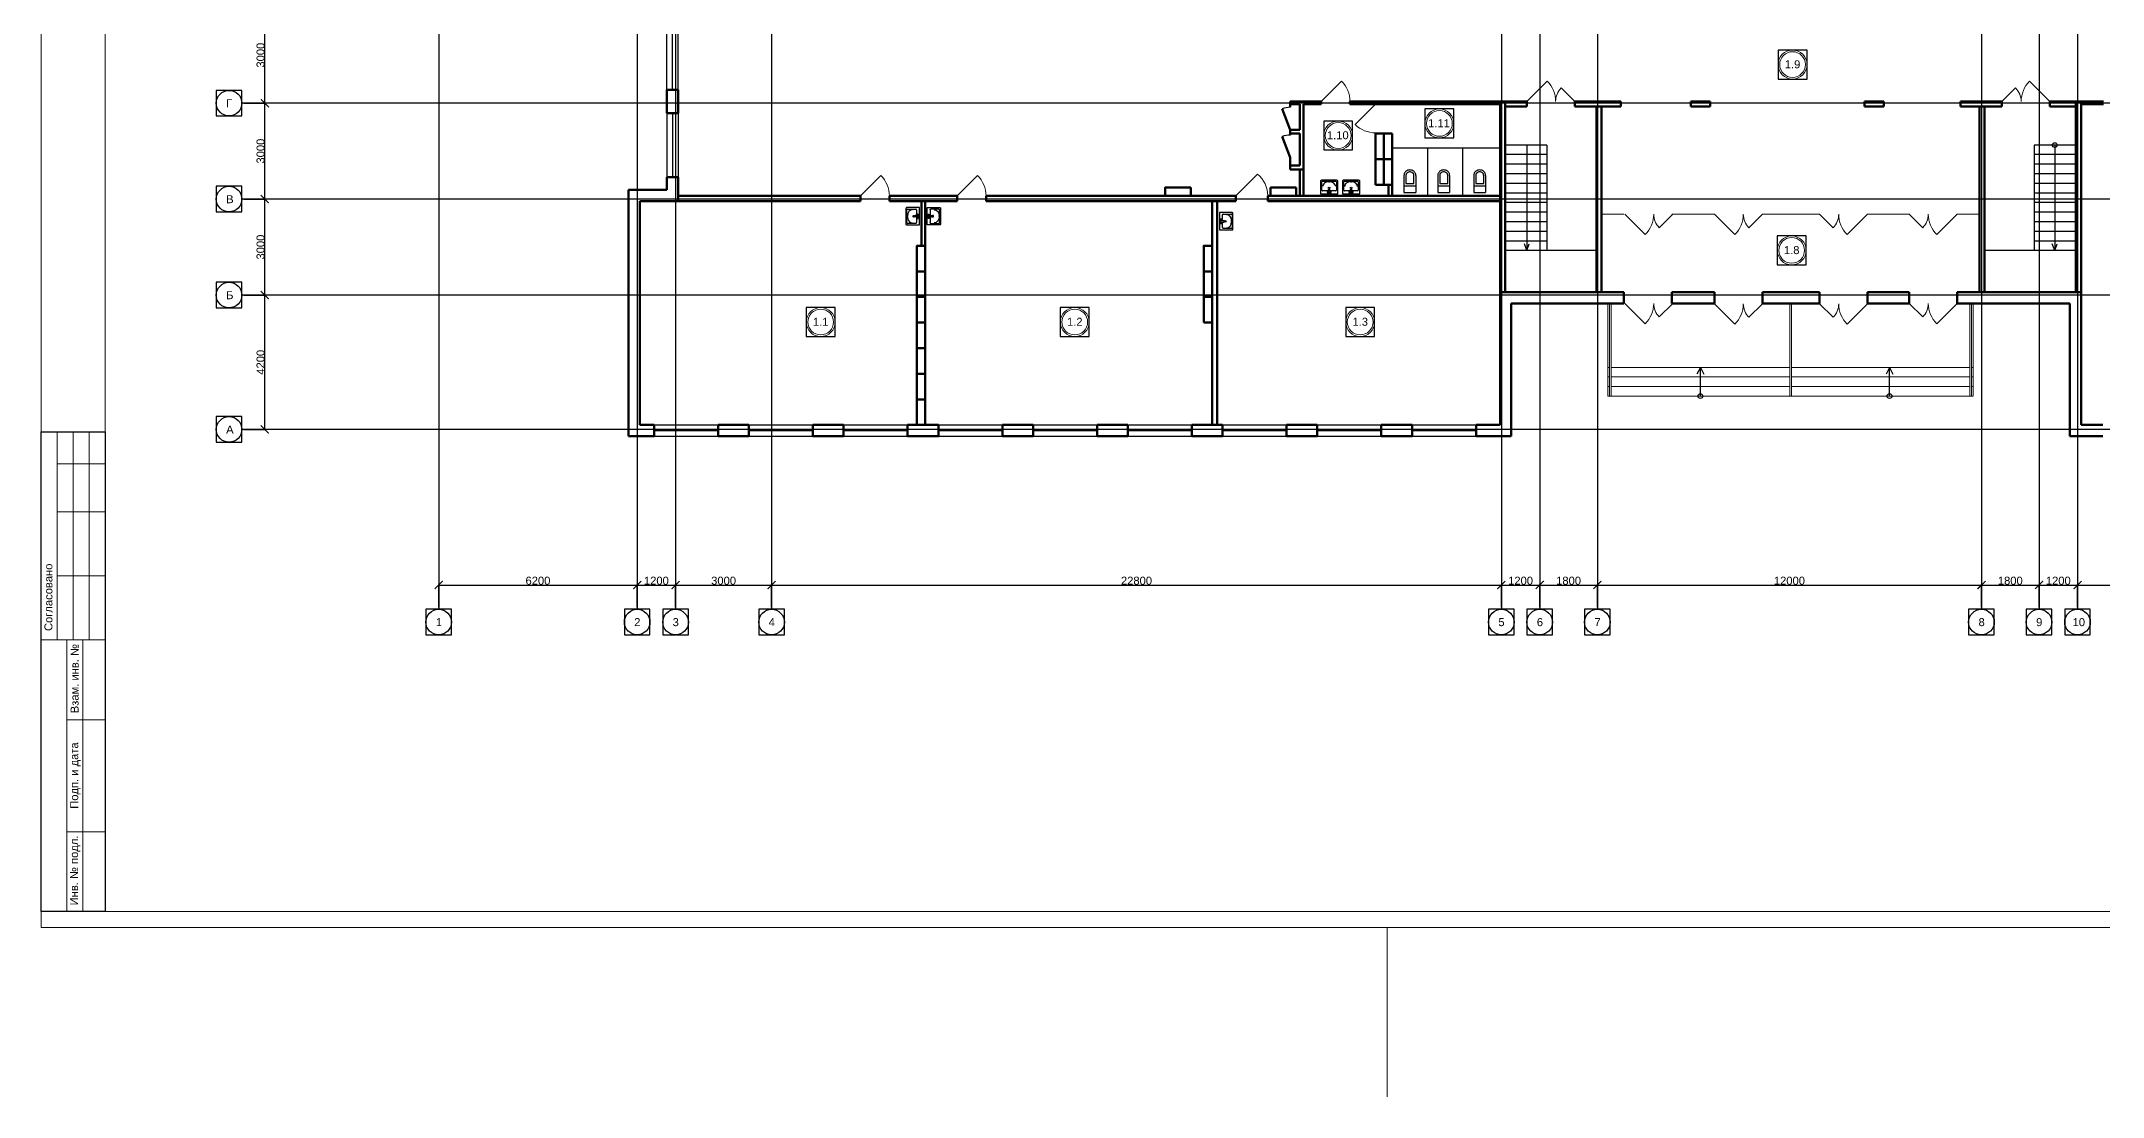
# Model space of a CAD drawing. Header units: metres. Extents: x -5 to 458, y -5 to 65.
# Drawn here: x 0 to 64.4, y -5.3 to 27.7 of the extents above; entities that cross this region are included whole.
import ezdxf
from ezdxf.enums import TextEntityAlignment as Align

# ---------------------------------------------------------------- set-up
doc = ezdxf.new("R2010")
doc.units = ezdxf.units.M
doc.linetypes.add('ACAD_ISO04W100', pattern=[30, 24, -3, 0, -3])
for name, color, linetype, lineweight in [('Level 50', 7, 'Continuous', 0), ('Level 63', 7, 'Continuous', 0), ('Двери', 250, 'Continuous', 5), ('Стены', 7, 'Continuous', 50)]:
    doc.layers.add(name, color=color, linetype=linetype, lineweight=lineweight)
for name, color, linetype in [('SANTEH', 7, 'Continuous'), ('YOLO_STAMP', 1, 'Continuous'), ('YOLO_TABLE', 1, 'Continuous'), ('Окна', 127, 'Continuous'), ('Оси', 30, 'Continuous'), ('Осн надпись', 7, 'Continuous'), ('размеры оси', 163, 'Continuous'), ('Сантехника', 7, 'Continuous')]:
    doc.layers.add(name, color=color, linetype=linetype)
doc.styles.get("Standard").update_dxf_attribs({"font": 'arial.ttf'})
doc.styles.add('Style-Arial', font='arial.ttf')
doc.dimstyles.new('100', dxfattribs={"dimtxt": 0.25, "dimasz": 0.25, "dimexe": 0.0125, "dimexo": 0.0625, "dimgap": 0.0065, "dimtad": 1, "dimlfac": 1000, "dimtxsty": 'Standard', "dimblk": 'ARCHTICK', "dimcen": 0.25, "dimadec": 0, "dimazin": 0, "dimtfac": 1, "dimtmove": 0, "dimatfit": 3, "dimldrblk": 'ARCHTICK', "dimfxl": 1, "dimarcsym": 0})

# ---------------------------------------------------------------- blocks, each defined once
blk = doc.blocks.new('Rac7')
at = {"color": 0}
for p, q in [((-39501, -24232), (-39501, -23830)), ((-39474, -23808), (-38988, -23808)), ((-38961, -23830), (-38961, -24232)), ((-38961, -24232), (-39501, -24232)), ((-39457, -23859), (-39457, -24115)), ((-39032, -23838), (-39430, -23838)), ((-39430, -24136), (-39253, -24136)), ((-39297, -24164), (-39253, -24164)), ((-39297, -24194), (-39297, -24164)), ((-39165, -24194), (-39297, -24194)), ((-39253, -24186), (-39253, -24094)), ((-39253, -24186), (-39209, -24186)), ((-39221, -23855), (-39241, -23855)), ((-39209, -24186), (-39209, -24094)), ((-39209, -24136), (-39032, -24136)), ((-39209, -24164), (-39165, -24164)), ((-39165, -24164), (-39165, -24194)), ((-39005, -24115), (-39005, -23859)), ((-39005, -23859), (-39005, -23859))]:
    blk.add_line(p, q, dxfattribs=at)
at = {"color": 0, "extrusion": (0, 0, -1)}
for centre, major_axis, start_param, end_param in [((-39474, -23830), (-27, 0), 0, 1.570796), ((-38988, -23830), (-27, 0), 1.570796, 3.141593), ((-39430, -23859), (-27, 0), 0, 1.570796), ((-39430, -24115), (-27, 0), -1.570796, 0), ((-39241, -24007), (-194, 0), 0, 1.570796), ((-39231, -24104), (-25.3, 0), 0.552816, 2.588777), ((-39221, -24007), (-194, 0), 1.570796, 3.141593), ((-39032, -23859), (-27, 0), 1.570796, 3.141593), ((-39032, -24115), (-27, 0), -3.141593, -1.570796)]:
    blk.add_ellipse(centre, major_axis=major_axis, ratio=0.785714, start_param=start_param, end_param=end_param, dxfattribs=at)
blk.add_ellipse((-39231, -24048), major_axis=(-27.9, 0), ratio=0.785714, dxfattribs=at)
blk = doc.blocks.new('WC With Cistern_103')
at = {"layer": 'SANTEH', "linetype": 'Continuous'}
for p, q in [((0, 170), (0, 700)), ((370, 700), (0, 700)), ((370, 170), (370, 700)), ((370, 500), (0, 500)), ((60, 425), (60, 170)), ((310, 425), (60, 425)), ((310, 170), (310, 425))]:
    blk.add_line(p, q, dxfattribs=at)
for points in [[(0, 170), (1, 151), (4, 133), (10, 115), (17, 97), (27, 81), (38, 66), (51, 52), (65, 40)], [(60, 170), (61, 158), (63, 146), (66, 135), (71, 124), (77, 114), (84, 104), (92, 96), (101, 88)], [(65, 40), (92, 23), (122, 10), (153, 3), (185, 0), (217, 3), (248, 10), (278, 23), (305, 40)], [(101, 88), (120, 76), (141, 67), (163, 62), (185, 60), (207, 62), (229, 67), (250, 76), (269, 88)], [(269, 88), (278, 96), (286, 104), (293, 114), (299, 124), (304, 135), (307, 146), (309, 158), (310, 170)], [(305, 40), (319, 52), (332, 66), (343, 81), (353, 97), (360, 115), (366, 133), (369, 151), (370, 170)]]:
    blk.add_lwpolyline(points, dxfattribs=at)
blk = doc.blocks.new('*U6')
at = {"color": 7, "linetype": 'Continuous', "lineweight": 13}
for radius in [0.452, 0.402]:
    blk.add_circle((0, 0), radius, dxfattribs=at)
at = {"color": 7, "linetype": 'Continuous', "lineweight": 13, "style": 'Style-Arial'}
blk.add_text('1.1', height=0.25, dxfattribs=at).set_placement((-0.242, 0.133), align=Align.TOP_LEFT)
blk = doc.blocks.new('_ArchTick')
at = {"color": 0, "linetype": 'ByBlock', "const_width": 0.15}
blk.add_lwpolyline([(-0.5, -0.5), (0.5, 0.5)], dxfattribs=at)
blk = doc.blocks.new('*D409')
at = {"layer": 'Defpoints', "color": 0, "lineweight": 0, "transparency": 16777216}
for p in [(18.641, 10.736), (12.441, 9.979), (18.641, 9.979)]:
    blk.add_point(p, dxfattribs=at)
at = {"layer": 'размеры оси', "color": 0, "lineweight": -2, "transparency": 16777216}
for p, q in [((12.441, 10.042), (12.441, 10.749)), ((12.441, 10.736), (18.641, 10.736)), ((18.641, 10.042), (18.641, 10.749))]:
    blk.add_line(p, q, dxfattribs=at)
at = {"layer": 'размеры оси', "color": 0, "lineweight": -2, "transparency": 16777216, "xscale": 0.25, "yscale": 0.25, "zscale": 0.25, "rotation": 180}
blk.add_blockref('_ArchTick', (12.441, 10.736), dxfattribs=at)
at = {"layer": 'размеры оси', "color": 0, "lineweight": -2, "transparency": 16777216, "xscale": 0.25, "yscale": 0.25, "zscale": 0.25}
blk.add_blockref('_ArchTick', (18.641, 10.736), dxfattribs=at)
at = {"layer": 'размеры оси', "color": 0, "transparency": 16777216, "insert": (15.541, 10.87), "char_height": 0.25, "attachment_point": 5}
blk.add_mtext('6200', dxfattribs=at)
blk = doc.blocks.new('*D408')
at = {"layer": 'Defpoints', "color": 0, "lineweight": 0, "transparency": 16777216}
for p in [(19.841, 10.736), (18.641, 9.979), (19.841, 9.979)]:
    blk.add_point(p, dxfattribs=at)
at = {"layer": 'размеры оси', "color": 0, "lineweight": -2, "transparency": 16777216}
for p, q in [((18.641, 10.042), (18.641, 10.749)), ((18.641, 10.736), (19.841, 10.736)), ((19.841, 10.042), (19.841, 10.749))]:
    blk.add_line(p, q, dxfattribs=at)
at = {"layer": 'размеры оси', "color": 0, "lineweight": -2, "transparency": 16777216, "xscale": 0.25, "yscale": 0.25, "zscale": 0.25, "rotation": 180}
blk.add_blockref('_ArchTick', (18.641, 10.736), dxfattribs=at)
at = {"layer": 'размеры оси', "color": 0, "lineweight": -2, "transparency": 16777216, "xscale": 0.25, "yscale": 0.25, "zscale": 0.25}
blk.add_blockref('_ArchTick', (19.841, 10.736), dxfattribs=at)
at = {"layer": 'размеры оси', "color": 0, "transparency": 16777216, "insert": (19.241, 10.87), "char_height": 0.25, "attachment_point": 5}
blk.add_mtext('1200', dxfattribs=at)
blk = doc.blocks.new('*D411')
at = {"layer": 'Defpoints', "color": 0, "lineweight": 0, "transparency": 16777216}
for p in [(22.841, 10.736), (19.841, 9.979), (22.841, 9.979)]:
    blk.add_point(p, dxfattribs=at)
at = {"layer": 'размеры оси', "color": 0, "lineweight": -2, "transparency": 16777216}
for p, q in [((19.841, 10.042), (19.841, 10.749)), ((19.841, 10.736), (22.841, 10.736)), ((22.841, 10.042), (22.841, 10.749))]:
    blk.add_line(p, q, dxfattribs=at)
at = {"layer": 'размеры оси', "color": 0, "lineweight": -2, "transparency": 16777216, "xscale": 0.25, "yscale": 0.25, "zscale": 0.25, "rotation": 180}
blk.add_blockref('_ArchTick', (19.841, 10.736), dxfattribs=at)
at = {"layer": 'размеры оси', "color": 0, "lineweight": -2, "transparency": 16777216, "xscale": 0.25, "yscale": 0.25, "zscale": 0.25}
blk.add_blockref('_ArchTick', (22.841, 10.736), dxfattribs=at)
at = {"layer": 'размеры оси', "color": 0, "transparency": 16777216, "insert": (21.341, 10.87), "char_height": 0.25, "attachment_point": 5}
blk.add_mtext('3000', dxfattribs=at)
blk = doc.blocks.new('*D407')
at = {"layer": 'Defpoints', "color": 0, "lineweight": 0, "transparency": 16777216}
for p in [(45.641, 10.736), (22.841, 9.979), (45.641, 9.979)]:
    blk.add_point(p, dxfattribs=at)
at = {"layer": 'размеры оси', "color": 0, "lineweight": -2, "transparency": 16777216}
for p, q in [((22.841, 10.042), (22.841, 10.749)), ((22.841, 10.736), (45.641, 10.736)), ((45.641, 10.042), (45.641, 10.749))]:
    blk.add_line(p, q, dxfattribs=at)
at = {"layer": 'размеры оси', "color": 0, "lineweight": -2, "transparency": 16777216, "xscale": 0.25, "yscale": 0.25, "zscale": 0.25, "rotation": 180}
blk.add_blockref('_ArchTick', (22.841, 10.736), dxfattribs=at)
at = {"layer": 'размеры оси', "color": 0, "lineweight": -2, "transparency": 16777216, "xscale": 0.25, "yscale": 0.25, "zscale": 0.25}
blk.add_blockref('_ArchTick', (45.641, 10.736), dxfattribs=at)
at = {"layer": 'размеры оси', "color": 0, "transparency": 16777216, "insert": (34.241, 10.87), "char_height": 0.25, "attachment_point": 5}
blk.add_mtext('22800', dxfattribs=at)
blk = doc.blocks.new('*D406')
at = {"layer": 'Defpoints', "color": 0, "lineweight": 0, "transparency": 16777216}
for p in [(46.841, 10.736), (45.641, 9.979), (46.841, 9.979)]:
    blk.add_point(p, dxfattribs=at)
at = {"layer": 'размеры оси', "color": 0, "lineweight": -2, "transparency": 16777216}
for p, q in [((45.641, 10.042), (45.641, 10.749)), ((45.641, 10.736), (46.841, 10.736)), ((46.841, 10.042), (46.841, 10.749))]:
    blk.add_line(p, q, dxfattribs=at)
at = {"layer": 'размеры оси', "color": 0, "lineweight": -2, "transparency": 16777216, "xscale": 0.25, "yscale": 0.25, "zscale": 0.25, "rotation": 180}
blk.add_blockref('_ArchTick', (45.641, 10.736), dxfattribs=at)
at = {"layer": 'размеры оси', "color": 0, "lineweight": -2, "transparency": 16777216, "xscale": 0.25, "yscale": 0.25, "zscale": 0.25}
blk.add_blockref('_ArchTick', (46.841, 10.736), dxfattribs=at)
at = {"layer": 'размеры оси', "color": 0, "transparency": 16777216, "insert": (46.241, 10.87), "char_height": 0.25, "attachment_point": 5}
blk.add_mtext('1200', dxfattribs=at)
blk = doc.blocks.new('*D405')
at = {"layer": 'Defpoints', "color": 0, "lineweight": 0, "transparency": 16777216}
for p in [(48.641, 10.736), (46.841, 9.979), (48.641, 9.979)]:
    blk.add_point(p, dxfattribs=at)
at = {"layer": 'размеры оси', "color": 0, "lineweight": -2, "transparency": 16777216}
for p, q in [((46.841, 10.042), (46.841, 10.749)), ((46.841, 10.736), (48.641, 10.736)), ((48.641, 10.042), (48.641, 10.749))]:
    blk.add_line(p, q, dxfattribs=at)
at = {"layer": 'размеры оси', "color": 0, "lineweight": -2, "transparency": 16777216, "xscale": 0.25, "yscale": 0.25, "zscale": 0.25, "rotation": 180}
blk.add_blockref('_ArchTick', (46.841, 10.736), dxfattribs=at)
at = {"layer": 'размеры оси', "color": 0, "lineweight": -2, "transparency": 16777216, "xscale": 0.25, "yscale": 0.25, "zscale": 0.25}
blk.add_blockref('_ArchTick', (48.641, 10.736), dxfattribs=at)
at = {"layer": 'размеры оси', "color": 0, "transparency": 16777216, "insert": (47.741, 10.87), "char_height": 0.25, "attachment_point": 5}
blk.add_mtext('1800', dxfattribs=at)
blk = doc.blocks.new('*D404')
at = {"layer": 'Defpoints', "color": 0, "lineweight": 0, "transparency": 16777216}
for p in [(60.641, 10.736), (48.641, 9.979), (60.641, 9.979)]:
    blk.add_point(p, dxfattribs=at)
at = {"layer": 'размеры оси', "color": 0, "lineweight": -2, "transparency": 16777216}
for p, q in [((48.641, 10.042), (48.641, 10.749)), ((48.641, 10.736), (60.641, 10.736)), ((60.641, 10.042), (60.641, 10.749))]:
    blk.add_line(p, q, dxfattribs=at)
at = {"layer": 'размеры оси', "color": 0, "lineweight": -2, "transparency": 16777216, "xscale": 0.25, "yscale": 0.25, "zscale": 0.25, "rotation": 180}
blk.add_blockref('_ArchTick', (48.641, 10.736), dxfattribs=at)
at = {"layer": 'размеры оси', "color": 0, "lineweight": -2, "transparency": 16777216, "xscale": 0.25, "yscale": 0.25, "zscale": 0.25}
blk.add_blockref('_ArchTick', (60.641, 10.736), dxfattribs=at)
at = {"layer": 'размеры оси', "color": 0, "transparency": 16777216, "insert": (54.641, 10.87), "char_height": 0.25, "attachment_point": 5}
blk.add_mtext('12000', dxfattribs=at)
blk = doc.blocks.new('*D403')
at = {"layer": 'Defpoints', "color": 0, "lineweight": 0, "transparency": 16777216}
for p in [(62.441, 10.736), (60.641, 9.979), (62.441, 9.979)]:
    blk.add_point(p, dxfattribs=at)
at = {"layer": 'размеры оси', "color": 0, "lineweight": -2, "transparency": 16777216}
for p, q in [((60.641, 10.042), (60.641, 10.749)), ((60.641, 10.736), (62.441, 10.736)), ((62.441, 10.042), (62.441, 10.749))]:
    blk.add_line(p, q, dxfattribs=at)
at = {"layer": 'размеры оси', "color": 0, "lineweight": -2, "transparency": 16777216, "xscale": 0.25, "yscale": 0.25, "zscale": 0.25, "rotation": 180}
blk.add_blockref('_ArchTick', (60.641, 10.736), dxfattribs=at)
at = {"layer": 'размеры оси', "color": 0, "lineweight": -2, "transparency": 16777216, "xscale": 0.25, "yscale": 0.25, "zscale": 0.25}
blk.add_blockref('_ArchTick', (62.441, 10.736), dxfattribs=at)
at = {"layer": 'размеры оси', "color": 0, "transparency": 16777216, "insert": (61.541, 10.87), "char_height": 0.25, "attachment_point": 5}
blk.add_mtext('1800', dxfattribs=at)
blk = doc.blocks.new('*D402')
at = {"layer": 'Defpoints', "color": 0, "lineweight": 0, "transparency": 16777216}
for p in [(63.641, 10.736), (62.441, 9.979), (63.641, 9.979)]:
    blk.add_point(p, dxfattribs=at)
at = {"layer": 'размеры оси', "color": 0, "lineweight": -2, "transparency": 16777216}
for p, q in [((62.441, 10.042), (62.441, 10.749)), ((62.441, 10.736), (63.641, 10.736)), ((63.641, 10.042), (63.641, 10.749))]:
    blk.add_line(p, q, dxfattribs=at)
at = {"layer": 'размеры оси', "color": 0, "lineweight": -2, "transparency": 16777216, "xscale": 0.25, "yscale": 0.25, "zscale": 0.25, "rotation": 180}
blk.add_blockref('_ArchTick', (62.441, 10.736), dxfattribs=at)
at = {"layer": 'размеры оси', "color": 0, "lineweight": -2, "transparency": 16777216, "xscale": 0.25, "yscale": 0.25, "zscale": 0.25}
blk.add_blockref('_ArchTick', (63.641, 10.736), dxfattribs=at)
at = {"layer": 'размеры оси', "color": 0, "transparency": 16777216, "insert": (63.041, 10.87), "char_height": 0.25, "attachment_point": 5}
blk.add_mtext('1200', dxfattribs=at)
blk = doc.blocks.new('*D401')
at = {"layer": 'Defpoints', "color": 0, "lineweight": 0, "transparency": 16777216}
for p in [(86.441, 10.736), (63.641, 9.979), (86.441, 9.979)]:
    blk.add_point(p, dxfattribs=at)
at = {"layer": 'размеры оси', "color": 0, "lineweight": -2, "transparency": 16777216}
for p, q in [((63.641, 10.042), (63.641, 10.749)), ((63.641, 10.736), (86.441, 10.736)), ((86.441, 10.042), (86.441, 10.749))]:
    blk.add_line(p, q, dxfattribs=at)
at = {"layer": 'размеры оси', "color": 0, "lineweight": -2, "transparency": 16777216, "xscale": 0.25, "yscale": 0.25, "zscale": 0.25, "rotation": 180}
blk.add_blockref('_ArchTick', (63.641, 10.736), dxfattribs=at)
at = {"layer": 'размеры оси', "color": 0, "lineweight": -2, "transparency": 16777216, "xscale": 0.25, "yscale": 0.25, "zscale": 0.25}
blk.add_blockref('_ArchTick', (86.441, 10.736), dxfattribs=at)
at = {"layer": 'размеры оси', "color": 0, "transparency": 16777216, "insert": (75.041, 10.87), "char_height": 0.25, "attachment_point": 5}
blk.add_mtext('22800', dxfattribs=at)
blk = doc.blocks.new('*D410')
at = {"layer": 'Defpoints', "color": 0, "lineweight": 0, "transparency": 16777216}
for p in [(6.291, 19.8), (7.009, 19.8), (6.291, 15.6)]:
    blk.add_point(p, dxfattribs=at)
at = {"layer": 'размеры оси', "color": 0, "lineweight": -2, "transparency": 16777216}
for p, q in [((6.353, 19.8), (7.022, 19.8)), ((7.009, 15.6), (7.009, 19.8)), ((6.353, 15.6), (7.022, 15.6))]:
    blk.add_line(p, q, dxfattribs=at)
at = {"layer": 'размеры оси', "color": 0, "lineweight": -2, "transparency": 16777216, "xscale": 0.25, "yscale": 0.25, "zscale": 0.25}
for p, rotation in [((7.009, 19.8), 90), ((7.009, 15.6), 270)]:
    blk.add_blockref('_ArchTick', p, dxfattribs=dict(at, rotation=rotation))
at = {"layer": 'размеры оси', "color": 0, "transparency": 16777216, "insert": (6.875, 17.7), "char_height": 0.25, "attachment_point": 5, "rotation": 90}
blk.add_mtext('4200', dxfattribs=at)
blk = doc.blocks.new('*D397')
at = {"layer": 'Defpoints', "color": 0, "lineweight": 0, "transparency": 16777216}
for p in [(6.291, 22.8), (7.009, 22.8), (6.291, 19.8)]:
    blk.add_point(p, dxfattribs=at)
at = {"layer": 'размеры оси', "color": 0, "lineweight": -2, "transparency": 16777216}
for p, q in [((6.353, 22.8), (7.022, 22.8)), ((7.009, 19.8), (7.009, 22.8)), ((6.353, 19.8), (7.022, 19.8))]:
    blk.add_line(p, q, dxfattribs=at)
at = {"layer": 'размеры оси', "color": 0, "lineweight": -2, "transparency": 16777216, "xscale": 0.25, "yscale": 0.25, "zscale": 0.25}
for p, rotation in [((7.009, 22.8), 90), ((7.009, 19.8), 270)]:
    blk.add_blockref('_ArchTick', p, dxfattribs=dict(at, rotation=rotation))
at = {"layer": 'размеры оси', "color": 0, "transparency": 16777216, "insert": (6.875, 21.3), "char_height": 0.25, "attachment_point": 5, "rotation": 90}
blk.add_mtext('3000', dxfattribs=at)
blk = doc.blocks.new('*D396')
at = {"layer": 'Defpoints', "color": 0, "lineweight": 0, "transparency": 16777216}
for p in [(6.291, 25.8), (7.009, 25.8), (6.291, 22.8)]:
    blk.add_point(p, dxfattribs=at)
at = {"layer": 'размеры оси', "color": 0, "lineweight": -2, "transparency": 16777216}
for p, q in [((6.353, 25.8), (7.022, 25.8)), ((7.009, 22.8), (7.009, 25.8)), ((6.353, 22.8), (7.022, 22.8))]:
    blk.add_line(p, q, dxfattribs=at)
at = {"layer": 'размеры оси', "color": 0, "lineweight": -2, "transparency": 16777216, "xscale": 0.25, "yscale": 0.25, "zscale": 0.25}
for p, rotation in [((7.009, 25.8), 90), ((7.009, 22.8), 270)]:
    blk.add_blockref('_ArchTick', p, dxfattribs=dict(at, rotation=rotation))
at = {"layer": 'размеры оси', "color": 0, "transparency": 16777216, "insert": (6.875, 24.3), "char_height": 0.25, "attachment_point": 5, "rotation": 90}
blk.add_mtext('3000', dxfattribs=at)
blk = doc.blocks.new('*D395')
at = {"layer": 'Defpoints', "color": 0, "lineweight": 0, "transparency": 16777216}
for p in [(6.291, 28.8), (7.009, 28.8), (6.291, 25.8)]:
    blk.add_point(p, dxfattribs=at)
at = {"layer": 'размеры оси', "color": 0, "lineweight": -2, "transparency": 16777216}
for p, q in [((6.353, 28.8), (7.022, 28.8)), ((7.009, 25.8), (7.009, 28.8)), ((6.353, 25.8), (7.022, 25.8))]:
    blk.add_line(p, q, dxfattribs=at)
at = {"layer": 'размеры оси', "color": 0, "lineweight": -2, "transparency": 16777216, "xscale": 0.25, "yscale": 0.25, "zscale": 0.25}
for p, rotation in [((7.009, 28.8), 90), ((7.009, 25.8), 270)]:
    blk.add_blockref('_ArchTick', p, dxfattribs=dict(at, rotation=rotation))
at = {"layer": 'размеры оси', "color": 0, "transparency": 16777216, "insert": (6.875, 27.3), "char_height": 0.25, "attachment_point": 5, "rotation": 90}
blk.add_mtext('3000', dxfattribs=at)
blk = doc.blocks.new('*U49')
at = {"color": 7, "linetype": 'Continuous', "lineweight": 0}
blk.add_line((-21.025, -34.987), (-21.025, -29.7), dxfattribs=at)
at = {"color": 7, "linetype": 'Continuous', "lineweight": 0, "flags": 128}
blk.add_lwpolyline([(63.075, 29.7), (63.075, -29.7), (-63.075, -29.7), (-63.075, 29.7), (63.075, 29.7)], close=True, dxfattribs=at)
at = {"layer": 'Level 50', "color": 7, "linetype": 'Continuous', "lineweight": 13}
for p, q in [((-61.075, 29.2), (-61.075, -29.2)), ((62.575, -29.2), (-62.275, -29.2))]:
    blk.add_line(p, q, dxfattribs=at)
at = {"layer": 'Level 63', "color": 7, "linetype": 'Continuous', "lineweight": 13}
for p, q in [((-63.075, -14.2), (-61.075, -14.2)), ((-63.075, -14.2), (-63.075, -20.7)), ((-62.575, -14.2), (-62.575, -20.7)), ((-62.075, -14.2), (-62.075, -20.7)), ((-61.575, -14.2), (-61.575, -20.7)), ((-62.575, -15.2), (-61.075, -15.2)), ((-62.575, -16.7), (-61.075, -16.7)), ((-62.575, -18.7), (-61.075, -18.7)), ((-63.075, -20.7), (-61.075, -20.7)), ((-62.275, -20.7), (-61.075, -20.7)), ((-61.775, -29.2), (-61.775, -20.7)), ((-62.275, -23.2), (-61.075, -23.2)), ((-62.275, -26.7), (-61.075, -26.7))]:
    blk.add_line(p, q, dxfattribs=at)
at = {"layer": 'Level 63', "color": 7, "linetype": 'Continuous', "lineweight": 13, "flags": 128}
blk.add_lwpolyline([(-62.275, -29.2), (-62.275, -20.7)], dxfattribs=at)
at = {"layer": 'Level 63', "color": 7, "linetype": 'Continuous', "lineweight": 0, "style": 'Style-Arial'}
for s, p in [('Согласовано', (-62.851, -19.373)), ('Взам. инв. №', (-62.032, -21.916)), ('Подп. и дата', (-62.045, -24.945)), ('Инв. № подл.', (-62.05, -27.913))]:
    blk.add_text(s, height=0.25002, rotation=90, dxfattribs=at).set_placement(p, align=Align.MIDDLE_CENTER)

msp = doc.modelspace()

# ---------------------------------------------------------------- linework, layer by layer
for p, q in [((47.060688, 24.490412), (45.760688, 24.490412)), ((46.437177, 24.490412), (46.437177, 21.190412)), ((47.060688, 24.490412), (47.060688, 21.190412)), ((62.290688, 24.490412), (62.290688, 21.190412)), ((63.590688, 24.490412), (62.290688, 24.490412)), ((62.930677, 24.490412), (62.930677, 21.190412)), ((47.060688, 24.190412), (45.760688, 24.190412)), ((47.060688, 23.890412), (45.760688, 23.890412)), ((63.590688, 24.190412), (62.290688, 24.190412)), ((63.590688, 23.890412), (62.290688, 23.890412)), ((47.060688, 23.590412), (45.760688, 23.590412)), ((47.060688, 23.290412), (45.760688, 23.290412)), ((63.590688, 23.590412), (62.290688, 23.590412)), ((63.590688, 23.290412), (62.290688, 23.290412)), ((47.060688, 22.990412), (45.760688, 22.990412)), ((47.060688, 22.690412), (45.760688, 22.690412)), ((63.590688, 22.990412), (62.290688, 22.990412)), ((63.590688, 22.690412), (62.290688, 22.690412)), ((47.060688, 22.390412), (45.760688, 22.390412)), ((47.060688, 22.090412), (45.760688, 22.090412)), ((63.590688, 22.390412), (62.290688, 22.390412)), ((63.590688, 22.090412), (62.290688, 22.090412)), ((47.060688, 21.790412), (45.760688, 21.790412)), ((47.060688, 21.490412), (45.760688, 21.490412)), ((46.437177, 21.190412), (46.359652, 21.398256)), ((46.437177, 21.190412), (46.514702, 21.398256)), ((63.590688, 21.790412), (62.290688, 21.790412)), ((63.590688, 21.490412), (62.290688, 21.490412)), ((62.930677, 21.190412), (62.853152, 21.398256)), ((62.930677, 21.190412), (63.008202, 21.398256)), ((48.610688, 21.190412), (45.760688, 21.190412)), ((63.590688, 21.190412), (60.740688, 21.190412)), ((51.859253, 17.540412), (51.753174, 17.330394)), ((51.859253, 16.640412), (51.859253, 17.540412)), ((51.859253, 17.540412), (51.965332, 17.330394)), ((57.767643, 17.540412), (57.661564, 17.330394)), ((57.767643, 16.640412), (57.767643, 17.540412)), ((57.767643, 17.540412), (57.873722, 17.330394))]:
    msp.add_line(p, q)
at = {"color": 7, "linetype": 'Continuous', "lineweight": 13}
for centre, radius in [((54.738829, 27.006318), 0.452013), ((54.738829, 27.006318), 0.402013), ((40.543102, 24.788504), 0.452013), ((40.543102, 24.788504), 0.402013), ((43.705482, 25.165935), 0.452013), ((43.705482, 25.165935), 0.402013), ((54.711045, 21.198443), 0.452013), ((54.711045, 21.198443), 0.402013), ((32.312515, 18.958026), 0.452013), ((32.312515, 18.958026), 0.402013), ((41.2305, 18.958026), 0.452013), ((41.2305, 18.958026), 0.402013)]:
    msp.add_circle(centre, radius, dxfattribs=at)
for centre in [(62.930677, 24.490412), (51.859253, 16.640412), (57.767643, 16.640412)]:
    msp.add_circle(centre, 0.07364)
at = {"layer": 'SANTEH'}
for p, q in [((42.230688, 24.400412), (45.600688, 24.400412)), ((43.330688, 24.400412), (43.330688, 22.900412)), ((44.430688, 24.400412), (44.430688, 22.900412))]:
    msp.add_line(p, q, dxfattribs=at)
for centre in [(39.040688, 24.970412), (39.040688, 24.100412)]:
    msp.add_arc(centre, 0.7, 90, 111.05792942, dxfattribs=at)
at = {"layer": 'YOLO_STAMP'}
msp.add_lwpolyline([(0.022115, 15.526369), (2.022115, 15.526369), (2.022115, 0.526369), (0.022115, 0.526369)], close=True, dxfattribs=at)
at = {"layer": 'YOLO_TABLE'}
for points in [[(54.286816, 26.554305), (55.190843, 26.554305), (55.190843, 27.458332), (54.286816, 27.458332)], [(5.490991, 25.400412), (6.290991, 25.400412), (6.290991, 26.200412), (5.490991, 26.200412)], [(40.091089, 24.33649), (40.995116, 24.33649), (40.995116, 25.240517), (40.091089, 25.240517)], [(43.253468, 24.713921), (44.157495, 24.713921), (44.157495, 25.617948), (43.253468, 25.617948)], [(5.490991, 22.400412), (6.290991, 22.400412), (6.290991, 23.200412), (5.490991, 23.200412)], [(54.259032, 20.74643), (55.163059, 20.74643), (55.163059, 21.650457), (54.259032, 21.650457)], [(5.490991, 19.400412), (6.290991, 19.400412), (6.290991, 20.200412), (5.490991, 20.200412)], [(23.923816, 18.506012), (24.827843, 18.506012), (24.827843, 19.410039), (23.923816, 19.410039)], [(31.860501, 18.506012), (32.764528, 18.506012), (32.764528, 19.410039), (31.860501, 19.410039)], [(40.778487, 18.506012), (41.682513, 18.506012), (41.682513, 19.410039), (40.778487, 19.410039)], [(5.490991, 15.200412), (6.290991, 15.200412), (6.290991, 16.000412), (5.490991, 16.000412)], [(12.040688, 9.179035), (12.840688, 9.179035), (12.840688, 9.979035), (12.040688, 9.979035)], [(18.240688, 9.179035), (19.040688, 9.179035), (19.040688, 9.979035), (18.240688, 9.979035)], [(19.440688, 9.179035), (20.240688, 9.179035), (20.240688, 9.979035), (19.440688, 9.979035)], [(22.440688, 9.179035), (23.240688, 9.179035), (23.240688, 9.979035), (22.440688, 9.979035)], [(45.240688, 9.179035), (46.040688, 9.179035), (46.040688, 9.979035), (45.240688, 9.979035)], [(46.440688, 9.179035), (47.240688, 9.179035), (47.240688, 9.979035), (46.440688, 9.979035)], [(48.240688, 9.179035), (49.040688, 9.179035), (49.040688, 9.979035), (48.240688, 9.979035)], [(60.240688, 9.179035), (61.040688, 9.179035), (61.040688, 9.979035), (60.240688, 9.979035)], [(62.040688, 9.179035), (62.840688, 9.179035), (62.840688, 9.979035), (62.040688, 9.979035)], [(63.240688, 9.179035), (64.040688, 9.179035), (64.040688, 9.979035), (63.240688, 9.979035)]]:
    msp.add_lwpolyline(points, close=True, dxfattribs=at)
at = {"layer": 'Двери'}
for p, q in [((40.010688, 25.850412), (40.647084, 26.486808)), ((46.435688, 25.850412), (47.072084, 26.486808)), ((62.780688, 25.850412), (62.144292, 26.486808)), ((41.710688, 25.770412), (41.074292, 25.134016)), ((47.935688, 25.850412), (47.511424, 26.274676)), ((61.280688, 25.850412), (61.704952, 26.274676)), ((25.620688, 22.900412), (26.257084, 23.536808)), ((28.640688, 22.900412), (29.277084, 23.536808)), ((37.342266, 22.900412), (38.026695, 23.584841)), ((48.770688, 22.330412), (49.470688, 22.330412)), ((49.499977, 22.330412), (50.136373, 21.694016)), ((50.999977, 22.330412), (50.575713, 21.906148)), ((50.970688, 22.330412), (52.299977, 22.330412)), ((52.299977, 22.330412), (52.936373, 21.694016)), ((53.799977, 22.330412), (53.375713, 21.906148)), ((53.799977, 22.330412), (55.580688, 22.330412)), ((55.580688, 22.330412), (56.004952, 21.906148)), ((57.080688, 22.330412), (56.444292, 21.694016)), ((57.080688, 22.330412), (58.380688, 22.330412)), ((58.380688, 22.330412), (58.804952, 21.906148)), ((59.880688, 22.330412), (59.244292, 21.694016)), ((59.880688, 22.330412), (60.580688, 22.330412)), ((49.499977, 19.540412), (50.136373, 18.904016)), ((50.999977, 19.540412), (50.575713, 19.116148)), ((52.299977, 19.530412), (52.936373, 18.894016)), ((53.799977, 19.530412), (53.375713, 19.106148)), ((55.580688, 19.530412), (56.004952, 19.106148)), ((57.080688, 19.530412), (56.444292, 18.894016)), ((58.380688, 19.540412), (58.804952, 19.116148)), ((59.880688, 19.540412), (59.244292, 18.904016))]:
    msp.add_line(p, q, dxfattribs=at)
for centre, radius, start, end in [((40.010688, 25.850412), 0.9, 0, 45), ((46.435688, 25.850412), 0.9, 0, 45), ((62.780688, 25.850412), 0.9, 135, 180), ((47.935688, 25.850412), 0.6, 135, 180), ((61.280688, 25.850412), 0.6, 0, 45), ((41.710688, 25.770412), 0.9, 225, 270), ((25.620688, 22.900412), 0.9, 0, 45), ((28.640688, 22.900412), 0.9, 0, 45), ((37.442266, 22.900412), 0.9, 0, 49.50622575), ((49.499977, 22.330412), 0.9, 315, 0), ((50.999977, 22.330412), 0.6, 180, 225), ((52.299977, 22.330412), 0.9, 315, 0), ((53.799977, 22.330412), 0.6, 180, 225), ((55.580688, 22.330412), 0.6, 315, 0), ((57.080688, 22.330412), 0.9, 180, 225), ((58.380688, 22.330412), 0.6, 315, 0), ((59.880688, 22.330412), 0.9, 180, 225), ((49.499977, 19.540412), 0.9, 315, 0), ((50.999977, 19.540412), 0.6, 180, 225), ((52.299977, 19.530412), 0.9, 315, 0), ((53.799977, 19.530412), 0.6, 180, 225), ((55.580688, 19.530412), 0.6, 315, 0), ((57.080688, 19.530412), 0.9, 180, 225), ((58.380688, 19.540412), 0.6, 315, 0), ((59.880688, 19.540412), 0.9, 180, 225)]:
    msp.add_arc(centre, radius, start, end, dxfattribs=at)
at = {"layer": 'Окна'}
for p, q in [((19.570688, 26.220412), (19.570688, 28.220412)), ((19.745688, 26.220412), (19.745688, 28.220412)), ((19.920688, 26.220412), (19.920688, 28.220412)), ((19.570688, 25.490412), (19.570688, 23.490412)), ((19.745688, 25.490412), (19.745688, 23.490412)), ((19.920688, 25.490412), (19.920688, 23.490412)), ((19.170688, 15.740412), (21.170688, 15.740412)), ((19.170688, 15.565412), (21.170688, 15.565412)), ((22.130688, 15.740412), (24.130688, 15.740412)), ((22.130688, 15.565412), (24.130688, 15.565412)), ((25.090688, 15.740412), (27.090688, 15.740412)), ((25.090688, 15.565412), (27.090688, 15.565412)), ((28.050688, 15.740412), (30.050688, 15.740412)), ((28.050688, 15.565412), (30.050688, 15.565412)), ((31.010688, 15.740412), (33.010688, 15.740412)), ((31.010688, 15.565412), (33.010688, 15.565412)), ((33.970688, 15.740412), (35.970688, 15.740412)), ((33.970688, 15.565412), (35.970688, 15.565412)), ((36.930688, 15.740412), (38.930688, 15.740412)), ((36.930688, 15.565412), (38.930688, 15.565412)), ((39.890688, 15.740412), (41.890688, 15.740412)), ((39.890688, 15.565412), (41.890688, 15.565412)), ((42.850688, 15.740412), (44.850688, 15.740412)), ((42.850688, 15.565412), (44.850688, 15.565412)), ((19.170688, 15.390412), (21.170688, 15.390412)), ((22.130688, 15.390412), (24.130688, 15.390412)), ((25.090688, 15.390412), (27.090688, 15.390412)), ((28.050688, 15.390412), (30.050688, 15.390412)), ((31.010688, 15.390412), (33.010688, 15.390412)), ((33.970688, 15.390412), (35.970688, 15.390412)), ((36.930688, 15.390412), (38.930688, 15.390412)), ((39.890688, 15.390412), (41.890688, 15.390412)), ((42.850688, 15.390412), (44.850688, 15.390412))]:
    msp.add_line(p, q, dxfattribs=at)
at = {"layer": 'Оси', "linetype": 'ACAD_ISO04W100', "ltscale": 40}
for p, q in [((12.440688, 54.000412), (12.440688, 9.979035)), ((18.640688, 54.000412), (18.640688, 9.979035)), ((22.840688, 54.000412), (22.840688, 9.979035)), ((45.640688, 54.000412), (45.640688, 9.979035)), ((63.640688, 54.000412), (63.640688, 9.979035)), ((46.840688, 49.800412), (46.840688, 9.979035)), ((48.640688, 49.800412), (48.640688, 9.979035)), ((60.640688, 49.800412), (60.640688, 9.979035)), ((62.440688, 49.800412), (62.440688, 9.979035)), ((19.840688, 30.690677), (19.840688, 9.979035)), ((91.026587, 25.800412), (6.290991, 25.800412)), ((90.640688, 22.800412), (6.290991, 22.800412)), ((90.640688, 19.800412), (6.290991, 19.800412)), ((91.026587, 15.600412), (6.290991, 15.600412))]:
    msp.add_line(p, q, dxfattribs=at)
at = {"layer": 'Осн надпись', "ltscale": 40}
for centre in [(5.890991, 25.800412), (5.890991, 22.800412), (5.890991, 19.800412), (5.890991, 15.600412), (12.440688, 9.579035), (18.640688, 9.579035), (19.840688, 9.579035), (22.840688, 9.579035), (45.640688, 9.579035), (46.840688, 9.579035), (48.640688, 9.579035), (60.640688, 9.579035), (62.440688, 9.579035), (63.640688, 9.579035)]:
    msp.add_circle(centre, 0.4, dxfattribs=at)
at = {"layer": 'размеры оси', "color": 7, "lineweight": 13}
for p, q in [((48.970688, 19.540412), (48.970688, 16.640412)), ((60.380688, 19.540412), (60.380688, 16.640412)), ((48.970688, 17.540412), (49.020688, 17.540412)), ((49.070688, 17.540412), (54.650688, 17.540412)), ((54.700688, 17.540412), (60.280688, 17.540412)), ((60.330688, 17.540412), (60.380688, 17.540412)), ((48.970688, 16.640412), (60.380688, 16.640412))]:
    msp.add_line(p, q, dxfattribs=at)
at = {"layer": 'размеры оси', "color": 7, "lineweight": 0}
for p, q in [((48.970688, 17.240412), (49.020688, 17.240412)), ((48.970688, 16.940412), (49.020688, 16.940412)), ((49.070688, 17.240412), (54.650688, 17.240412)), ((49.070688, 16.940412), (54.650688, 16.940412)), ((54.700688, 17.240412), (60.280688, 17.240412)), ((54.700688, 16.940412), (60.280688, 16.940412)), ((60.330688, 17.240412), (60.380688, 17.240412)), ((60.330688, 16.940412), (60.380688, 16.940412))]:
    msp.add_line(p, q, dxfattribs=at)
at = {"layer": 'размеры оси', "color": 7, "lineweight": 13}
for points in [[(49.020688, 19.540412), (49.020688, 16.640412), (49.070688, 16.640412), (49.070688, 19.540412)], [(54.650688, 19.540412), (54.650688, 16.640412), (54.700688, 16.640412), (54.700688, 19.540412)], [(60.330688, 19.540412), (60.330688, 16.640412), (60.280688, 16.640412), (60.280688, 19.540412)]]:
    msp.add_3dface(points, dxfattribs=at)
at = {"layer": 'Стены'}
for p, q in [((19.570688, 25.490412), (19.570688, 26.220412)), ((19.570688, 26.220412), (19.920688, 26.220412)), ((19.920688, 25.490412), (19.920688, 26.220412)), ((39.040688, 25.850412), (40.010688, 25.850412)), ((39.040688, 25.850412), (39.040688, 25.770412)), ((39.040688, 25.670412), (39.040688, 25.850412)), ((39.040688, 25.770412), (39.340688, 25.770412)), ((39.340688, 25.770412), (39.340688, 24.970412)), ((39.460688, 25.770412), (39.460688, 22.900412)), ((39.460688, 25.770412), (40.010688, 25.770412)), ((40.010688, 25.770412), (40.010688, 25.850412)), ((40.910688, 25.770412), (40.910688, 25.850412)), ((40.910688, 25.850412), (45.470688, 25.850412)), ((40.910688, 25.770412), (45.600688, 25.770412)), ((45.470688, 25.850412), (45.950688, 25.850412)), ((45.600688, 25.850412), (45.600688, 15.740412)), ((45.600688, 25.850412), (45.760688, 25.850412)), ((45.760688, 25.850412), (45.760688, 19.890412)), ((45.950688, 25.850412), (46.435688, 25.850412)), ((46.435688, 25.850412), (46.435688, 25.690412)), ((47.935688, 25.850412), (47.935688, 25.690412)), ((47.935688, 25.850412), (49.370688, 25.850412)), ((49.370688, 25.850412), (49.370688, 25.690412)), ((51.560688, 25.850412), (51.560688, 25.690412)), ((51.560688, 25.850412), (52.160688, 25.850412)), ((52.160688, 25.850412), (52.160688, 25.690412)), ((56.990688, 25.850412), (56.990688, 25.690412)), ((56.990688, 25.850412), (57.590688, 25.850412)), ((57.590688, 25.850412), (57.590688, 25.690412)), ((59.980688, 25.850412), (59.980688, 25.690412)), ((59.980688, 25.850412), (60.580688, 25.850412)), ((60.580688, 25.850412), (61.280688, 25.850412)), ((61.280688, 25.850412), (61.280688, 25.690412)), ((62.780688, 25.850412), (62.780688, 25.690412)), ((62.780688, 25.850412), (63.750688, 25.850412)), ((63.590688, 25.850412), (63.590688, 19.890412)), ((63.750688, 25.850412), (63.750688, 15.740412)), ((63.750688, 25.850412), (64.450688, 25.850412)), ((63.750688, 25.850412), (63.750688, 19.890412)), ((63.750688, 25.770412), (64.450688, 25.770412)), ((19.570688, 25.490412), (19.920688, 25.490412)), ((39.040688, 24.970412), (38.78917, 25.623664)), ((45.760688, 25.690412), (46.435688, 25.690412)), ((47.935688, 25.690412), (49.370688, 25.690412)), ((48.610688, 25.690412), (48.610688, 19.890412)), ((48.770688, 25.690412), (48.770688, 19.890412)), ((51.560688, 25.690412), (52.160688, 25.690412)), ((56.990688, 25.690412), (57.590688, 25.690412)), ((59.980688, 25.690412), (60.580688, 25.690412)), ((60.580688, 25.690412), (60.580688, 19.890412)), ((60.580688, 25.690412), (61.280688, 25.690412)), ((60.740688, 25.690412), (60.740688, 19.890412)), ((62.780688, 25.690412), (63.590688, 25.690412)), ((39.040688, 24.100412), (38.78917, 24.753664)), ((39.040688, 24.970412), (39.340688, 24.970412)), ((39.040688, 24.970412), (39.040688, 24.850412)), ((39.040688, 24.800412), (39.040688, 24.970412)), ((39.040688, 24.850412), (39.340688, 24.850412)), ((39.340688, 24.850412), (39.340688, 23.850412)), ((41.710688, 24.850412), (42.230688, 24.850412)), ((41.710688, 24.850412), (41.710688, 23.250412)), ((41.970688, 23.250412), (41.970688, 24.850412)), ((42.230688, 24.850412), (42.230688, 22.900412)), ((39.040688, 23.730412), (39.040688, 24.100412)), ((39.040688, 23.850412), (39.340688, 23.850412)), ((39.040688, 23.850412), (39.040688, 23.730412)), ((41.710688, 24.050412), (42.230688, 24.050412)), ((19.570688, 23.490412), (19.920688, 23.490412)), ((19.570688, 23.090412), (19.570688, 23.490412)), ((19.920688, 22.740412), (19.920688, 23.490412)), ((39.040688, 23.730412), (39.460688, 23.730412)), ((39.340688, 23.730412), (39.340688, 22.900412)), ((41.710688, 23.250412), (42.230688, 23.250412)), ((42.110688, 23.250412), (42.110688, 22.900412)), ((18.370688, 15.390412), (18.370688, 23.090412)), ((18.370688, 23.090412), (19.570688, 23.090412)), ((18.720688, 15.740412), (18.720688, 22.740412)), ((18.720688, 22.740412), (25.620688, 22.740412)), ((19.920688, 22.900412), (25.620688, 22.900412)), ((25.620688, 22.740412), (25.620688, 22.900412)), ((26.520688, 22.740412), (26.520688, 22.900412)), ((26.520688, 22.900412), (28.640688, 22.900412)), ((26.520688, 22.740412), (28.640688, 22.740412)), ((27.520688, 21.340412), (27.520688, 22.740412)), ((27.640688, 15.740412), (27.640688, 22.740412)), ((28.640688, 22.740412), (28.640688, 22.900412)), ((29.540688, 22.740412), (29.540688, 22.900412)), ((29.540688, 22.900412), (37.342266, 22.900412)), ((29.540688, 22.740412), (37.342266, 22.740412)), ((36.600688, 22.740412), (36.600688, 15.740412)), ((36.760688, 22.740412), (36.760688, 15.740412)), ((37.342266, 22.740412), (37.342266, 22.900412)), ((38.342266, 22.740412), (38.342266, 22.900412)), ((38.342266, 22.900412), (45.600688, 22.900412)), ((38.342266, 22.740412), (45.600688, 22.740412)), ((49.470688, 19.890412), (45.600688, 19.890412)), ((45.950688, 19.540412), (45.950688, 15.390412)), ((49.470688, 19.540412), (45.950688, 19.540412)), ((49.470688, 19.890412), (49.470688, 19.540412)), ((50.970688, 19.890412), (50.970688, 19.540412)), ((52.299977, 19.890412), (50.970688, 19.890412)), ((52.299977, 19.540412), (50.970688, 19.540412)), ((52.299977, 19.890412), (52.299977, 19.540412)), ((53.799977, 19.890412), (53.799977, 19.540412)), ((55.580688, 19.890412), (53.799977, 19.890412)), ((55.580688, 19.540412), (53.799977, 19.540412)), ((55.580688, 19.890412), (55.580688, 19.540412)), ((57.080688, 19.890412), (57.080688, 19.540412)), ((58.380688, 19.890412), (57.080688, 19.890412)), ((58.380688, 19.540412), (57.080688, 19.540412)), ((58.380688, 19.890412), (58.380688, 19.540412)), ((63.750688, 19.890412), (59.880688, 19.890412)), ((59.880688, 19.890412), (59.880688, 19.540412)), ((63.400688, 19.540412), (59.880688, 19.540412)), ((63.400688, 19.540412), (63.400688, 15.390412)), ((18.720688, 15.740412), (19.170688, 15.740412)), ((19.170688, 15.740412), (19.170688, 15.390412)), ((21.170688, 15.740412), (22.130688, 15.740412)), ((21.170688, 15.740412), (21.170688, 15.390412)), ((22.130688, 15.740412), (22.130688, 15.390412)), ((24.130688, 15.740412), (25.090688, 15.740412)), ((24.130688, 15.740412), (24.130688, 15.390412)), ((25.090688, 15.740412), (25.090688, 15.390412)), ((27.090688, 15.740412), (28.050688, 15.740412)), ((27.090688, 15.740412), (27.090688, 15.390412)), ((28.050688, 15.740412), (28.050688, 15.390412)), ((30.050688, 15.740412), (31.010688, 15.740412)), ((30.050688, 15.740412), (30.050688, 15.390412)), ((31.010688, 15.740412), (31.010688, 15.390412)), ((33.010688, 15.740412), (33.970688, 15.740412)), ((33.010688, 15.740412), (33.010688, 15.390412)), ((33.970688, 15.740412), (33.970688, 15.390412)), ((35.970688, 15.740412), (36.930688, 15.740412)), ((35.970688, 15.740412), (35.970688, 15.390412)), ((36.930688, 15.740412), (36.930688, 15.390412)), ((38.930688, 15.740412), (39.890688, 15.740412)), ((38.930688, 15.740412), (38.930688, 15.390412)), ((39.890688, 15.740412), (39.890688, 15.390412)), ((41.890688, 15.740412), (42.850688, 15.740412)), ((41.890688, 15.740412), (41.890688, 15.390412)), ((42.850688, 15.740412), (42.850688, 15.390412)), ((44.850688, 15.740412), (45.600688, 15.740412)), ((44.850688, 15.740412), (44.850688, 15.390412)), ((64.430688, 15.740412), (63.750688, 15.740412)), ((18.370688, 15.390412), (19.170688, 15.390412)), ((21.170688, 15.390412), (22.130688, 15.390412)), ((24.130688, 15.390412), (25.090688, 15.390412)), ((27.090688, 15.390412), (28.050688, 15.390412)), ((30.050688, 15.390412), (31.010688, 15.390412)), ((33.010688, 15.390412), (33.970688, 15.390412)), ((35.970688, 15.390412), (36.930688, 15.390412)), ((38.930688, 15.390412), (39.890688, 15.390412)), ((41.890688, 15.390412), (42.850688, 15.390412)), ((44.850688, 15.390412), (45.950688, 15.390412)), ((64.430688, 15.390412), (63.400688, 15.390412))]:
    msp.add_line(p, q, dxfattribs=at)
for points in [[(41.710688, 23.250412), (41.970688, 23.250412), (41.970688, 24.050412), (41.710688, 24.050412)], [(35.935594, 23.160412), (35.935594, 22.900412), (35.135594, 22.900412), (35.135594, 23.160412)], [(39.228543, 23.160412), (39.228543, 22.900412), (38.428543, 22.900412), (38.428543, 23.160412)], [(27.380688, 20.540412), (27.640688, 20.540412), (27.640688, 21.340412), (27.380688, 21.340412)], [(36.340688, 20.540412), (36.600688, 20.540412), (36.600688, 21.340412), (36.340688, 21.340412)], [(27.380688, 19.740412), (27.640688, 19.740412), (27.640688, 20.540412), (27.380688, 20.540412)], [(36.340688, 19.740412), (36.600688, 19.740412), (36.600688, 20.540412), (36.340688, 20.540412)], [(27.380688, 18.940412), (27.640688, 18.940412), (27.640688, 19.740412), (27.380688, 19.740412)], [(36.340688, 18.940412), (36.600688, 18.940412), (36.600688, 19.740412), (36.340688, 19.740412)], [(27.380688, 18.140412), (27.640688, 18.140412), (27.640688, 18.940412), (27.380688, 18.940412)], [(27.380688, 17.340412), (27.640688, 17.340412), (27.640688, 18.140412), (27.380688, 18.140412)], [(27.380688, 16.540412), (27.640688, 16.540412), (27.640688, 17.340412), (27.380688, 17.340412)], [(27.380688, 15.740412), (27.640688, 15.740412), (27.640688, 16.540412), (27.380688, 16.540412)]]:
    msp.add_lwpolyline(points, close=True, dxfattribs=at)

# ---------------------------------------------------------------- block references
at = {"color": 7, "linetype": 'Continuous', "lineweight": 13}
msp.add_blockref('*U6', (24.375804, 18.958039), dxfattribs=at)
at = {"layer": 'Level 50', "color": 7, "linetype": 'Continuous', "lineweight": 13}
msp.add_blockref('*U49', (63.097116, 29.726332), dxfattribs=at)
at = {"layer": 'размеры оси', "color": 7, "lineweight": 0, "xscale": 0.001, "zscale": 0.001}
for p, yscale, rotation in [((1.03027, 47.197269), -0.001, 180), ((1.714406, 47.197269), -0.001, 180), ((3.229063, -16.967553), -0.001, 270), ((51.929392, -16.967553), 0.001, 270), ((61.064312, 61.337588), -0.001, 89.99999999999999)]:
    msp.add_blockref('Rac7', p, dxfattribs=dict(at, yscale=yscale, rotation=rotation))
at = {"layer": 'Сантехника', "color": 0, "lineweight": -2, "xscale": 0.001, "yscale": 0.001, "zscale": 0.001, "rotation": 180}
for p in [(42.968965, 23.711864), (44.025457, 23.711864), (45.148861, 23.711864)]:
    msp.add_blockref('WC With Cistern_103', p, dxfattribs=at)

# ---------------------------------------------------------------- texts
at = {"color": 7, "linetype": 'Continuous', "lineweight": 13, "style": 'Style-Arial'}
for s, p in [('1.9', (54.497275, 27.139068)), ('1.11', (43.352555, 25.298685)), ('1.10', (40.190175, 24.921253)), ('1.8', (54.469491, 21.331193)), ('1.2', (32.07096, 19.090776)), ('1.3', (40.988945, 19.090776))]:
    msp.add_text(s, height=0.25, dxfattribs=at).set_placement(p, align=Align.TOP_LEFT)
at = {"layer": 'Осн надпись', "ltscale": 40, "char_height": 0.25, "attachment_point": 1}
for s, insert in [('Г', (5.799557, 25.922294)), ('В', (5.799557, 22.922294)), ('Б', (5.799557, 19.922294)), ('А', (5.799557, 15.722294))]:
    msp.add_mtext_dynamic_manual_height_columns(s, width=0.25, gutter_width=0.0125, heights=[0], dxfattribs=dict(at, insert=insert))
at = {"layer": 'Осн надпись', "char_height": 0.25, "attachment_point": 1}
for s, insert in [('1', (12.349255, 9.700917)), ('2', (18.549255, 9.700917)), ('3', (19.749255, 9.700917)), ('4', (22.749255, 9.700917)), ('5', (45.549255, 9.700917)), ('6', (46.749255, 9.700917)), ('7', (48.549255, 9.700917)), ('8', (60.549255, 9.700917)), ('9', (62.349255, 9.700917)), ('10', (63.488148, 9.700917))]:
    msp.add_mtext_dynamic_manual_height_columns(s, width=0.25, gutter_width=0.0125, heights=[0], dxfattribs=dict(at, insert=insert))

# ---------------------------------------------------------------- dimensions: what is measured, and where the dimension line sits
at = {"layer": 'размеры оси'}
for base, p1, p2, picture, middle in [((7.009093, 28.800412), (6.290991, 25.800412), (6.290991, 28.800412), '*D395', (6.874864, 27.300412)), ((7.009093, 25.800412), (6.290991, 22.800412), (6.290991, 25.800412), '*D396', (6.874864, 24.300412)), ((7.009093, 22.800412), (6.290991, 19.800412), (6.290991, 22.800412), '*D397', (6.874864, 21.300412)), ((7.009093, 19.800412), (6.290991, 15.600412), (6.290991, 19.800412), '*D410', (6.87495, 17.700412))]:
    dim = msp.add_linear_dim(base=base, p1=p1, p2=p2, angle=90, dimstyle='100', override={"dimtxsty": 'Standard'}, dxfattribs=at)
    dim.commit()
    dim.dimension.update_dxf_attribs({"geometry": picture, "text_midpoint": middle})
for base, p1, p2, picture, middle in [((18.640688, 10.736229), (12.440688, 9.979035), (18.640688, 9.979035), '*D409', (15.540688, 10.870372)), ((19.840688, 10.736229), (18.640688, 9.979035), (19.840688, 9.979035), '*D408', (19.240688, 10.870372)), ((22.840688, 10.736229), (19.840688, 9.979035), (22.840688, 9.979035), '*D411', (21.340688, 10.870457)), ((45.640688, 10.736229), (22.840688, 9.979035), (45.640688, 9.979035), '*D407', (34.240688, 10.870372)), ((46.840688, 10.736229), (45.640688, 9.979035), (46.840688, 9.979035), '*D406', (46.240688, 10.870372)), ((48.640688, 10.736229), (46.840688, 9.979035), (48.640688, 9.979035), '*D405', (47.740688, 10.870372)), ((60.640688, 10.736229), (48.640688, 9.979035), (60.640688, 9.979035), '*D404', (54.640688, 10.870372)), ((62.440688, 10.736229), (60.640688, 9.979035), (62.440688, 9.979035), '*D403', (61.540688, 10.870372)), ((63.640688, 10.736229), (62.440688, 9.979035), (63.640688, 9.979035), '*D402', (63.040688, 10.870372)), ((86.440688, 10.736229), (63.640688, 9.979035), (86.440688, 9.979035), '*D401', (75.040688, 10.870372))]:
    dim = msp.add_linear_dim(base=base, p1=p1, p2=p2, dimstyle='100', override={"dimtxsty": 'Standard'}, dxfattribs=at)
    dim.commit()
    dim.dimension.update_dxf_attribs({"geometry": picture, "text_midpoint": middle})

doc.saveas('drawing.dxf')
